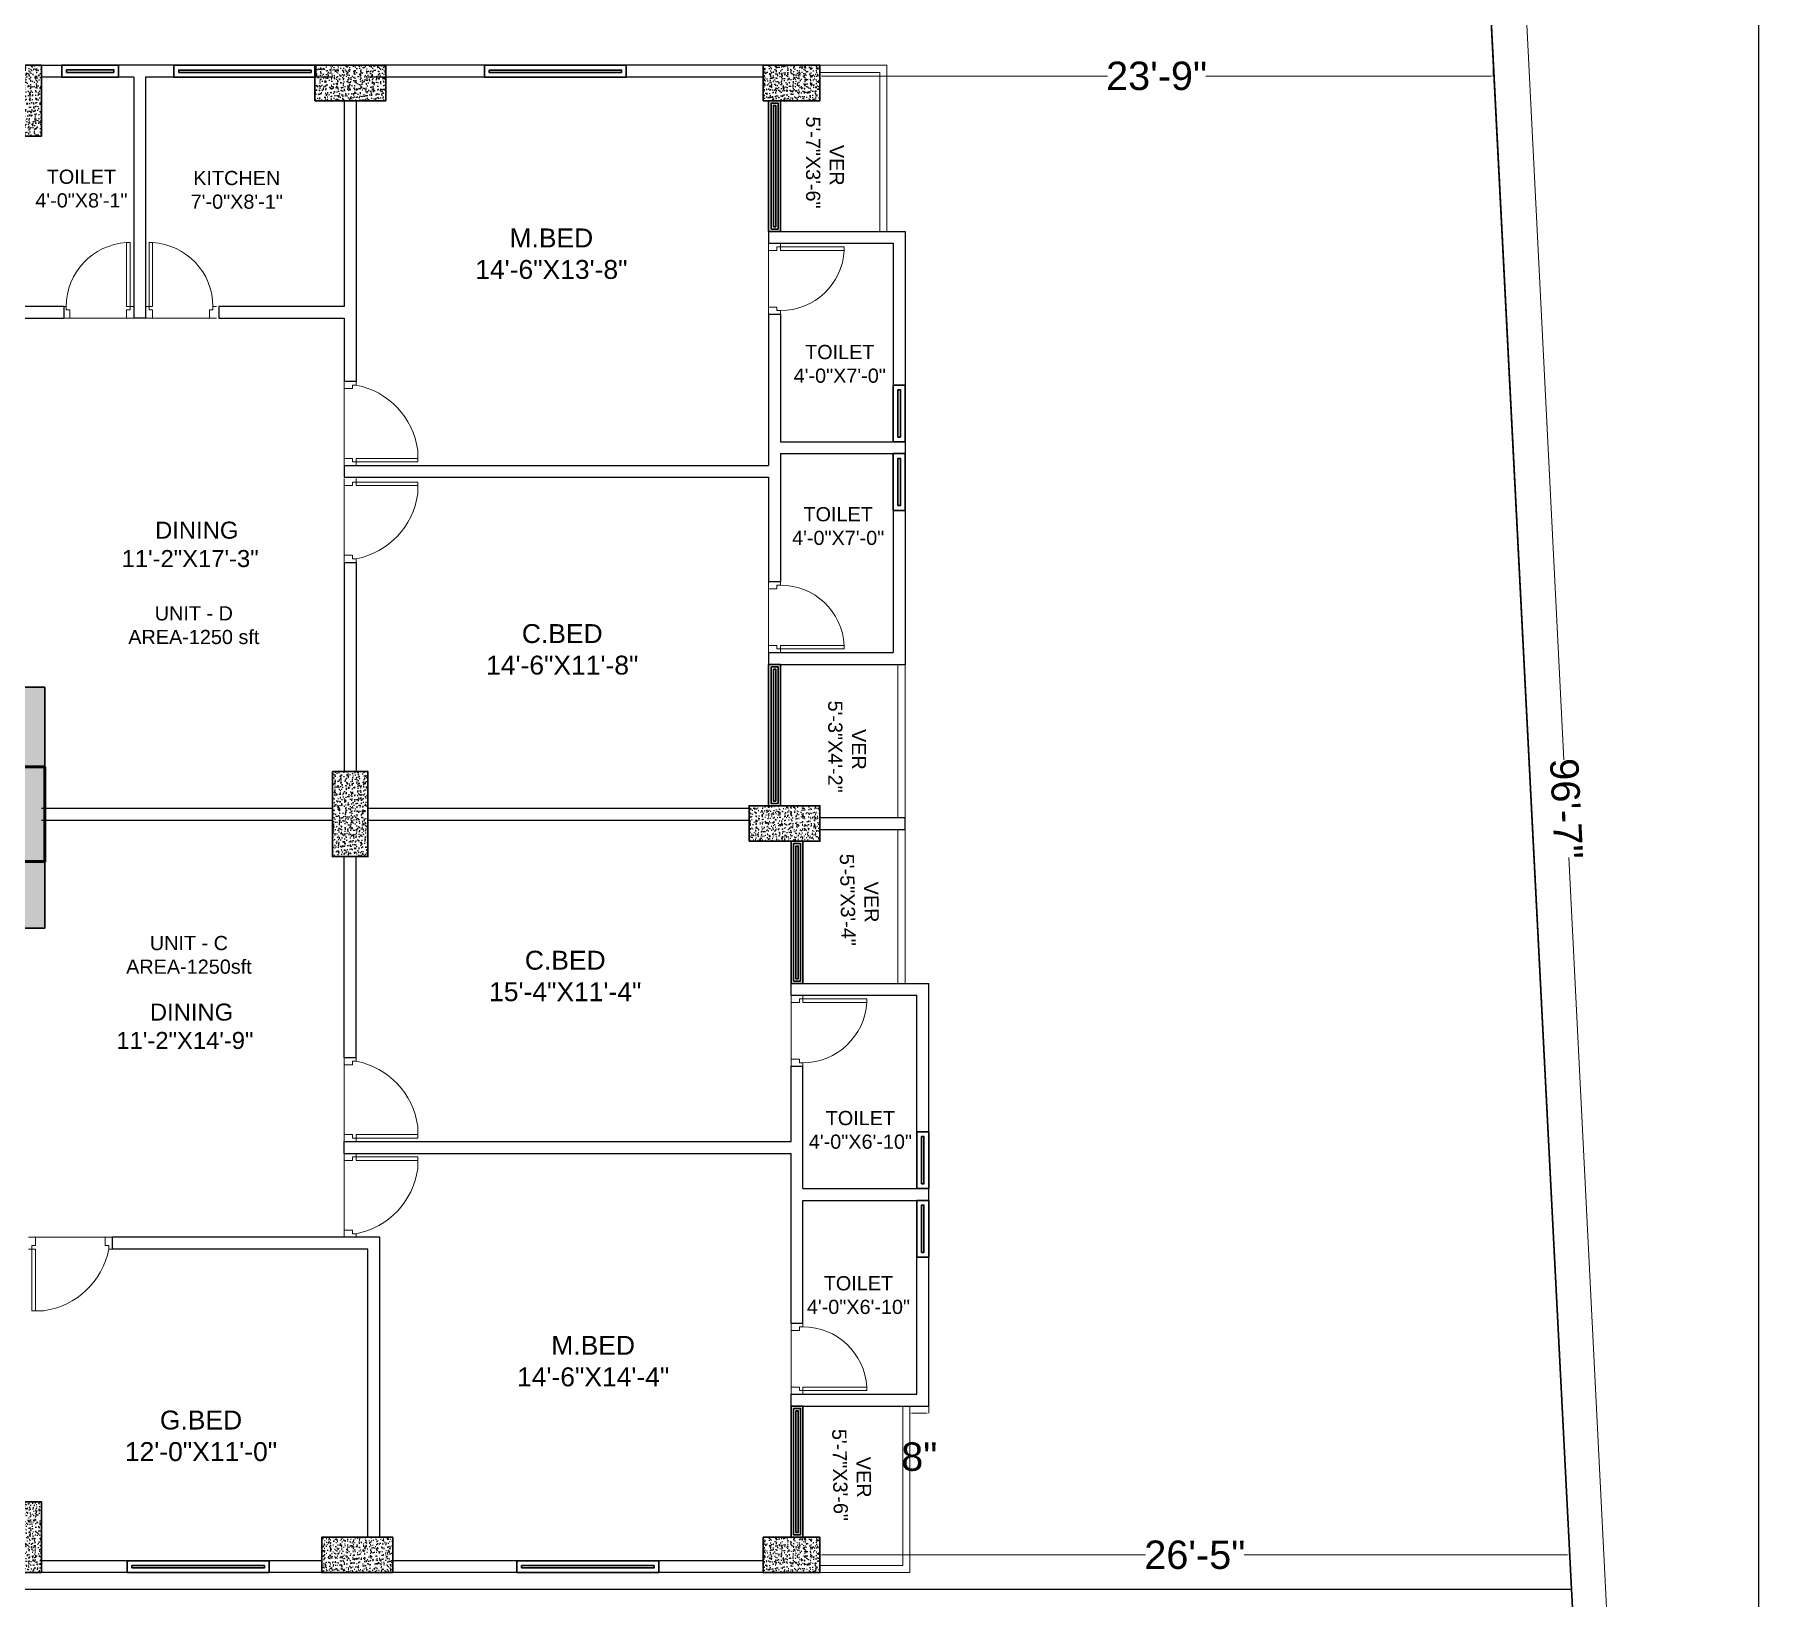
# Model space of a CAD drawing. Header units: inches. Extents: x -3571 to 5466, y -4496 to 5188.
# Drawn here: x 1765 to 2494, y 1684 to 2346 of the extents above; entities that cross this region are included whole.
import ezdxf

# ---------------------------------------------------------------- set-up
doc = ezdxf.new("R2010")
doc.units = ezdxf.units.IN
doc.header["$MEASUREMENT"] = 0
for name, color, linetype, lineweight in [('CLOUMN', 10, 'Continuous', 30), ('COLUMN', 1, 'Continuous', 50), ('DOOR', 13, 'Continuous', 20), ('VER', 30, 'Continuous', 15), ('wall', 250, 'Continuous', 30), ('WALL (I)', 7, 'Continuous', 30), ('WIN', 132, 'Continuous', 9)]:
    doc.layers.add(name, color=color, linetype=linetype, lineweight=lineweight)
doc.layers.add('HATCH LIGHT', color=7, linetype='Continuous', lineweight=25, true_color=0x939c9f)
doc.layers.add('Property Limit', color=3, linetype='Continuous')
doc.styles.add('1-2', font='arial.ttf')
doc.styles.add('arial narrow', font='ARIALN.TTF')
doc.styles.add('DIM', font='arial.ttf', dxfattribs={"width": 0.9, "height": 7})
doc.dimstyles.new('STANDARD$0', dxfattribs={"dimscale": 0, "dimtxt": 10, "dimasz": 8, "dimexe": 6, "dimexo": 8, "dimgap": 3, "dimtad": 1, "dimdec": 0, "dimzin": 3, "dimdsep": 46, "dimlunit": 4, "dimtxsty": 'DIM', "dimblk": 'DOTSMALL', "dimcen": 0, "dimclrd": 6, "dimclre": 6, "dimclrt": 256, "dimadec": 0, "dimazin": 0, "dimtfac": 1, "dimtdec": 0, "dimtofl": 0, "dimtmove": 2, "dimatfit": 0, "dimldrblk": 'DOTSMALL', "dimfxl": 1, "dimtolj": 1, "dimtzin": 0, "dimarcsym": 0})
pattern_1 = [(50, (-45917.3442, -66499.9745), (3.44284888, -0.30121025), [0.36, -3.96]), (355, (-45917.3442, -66499.9745), (-0.6660064, 3.61052224), [0.288, -3.168]), (100.4514445, (-45917.0573, -66499.9996), (2.77684246, 3.30931196), [0.30595292, -3.36548214]), (46.1842, (-45917.3442, -66499.0145), (5.12275839, -0.79449255), [0.54, -5.94]), (96.6356355, (-45916.9173, -66499.0807), (4.48637734, 4.67576928), [0.45892964, -5.04822605]), (351.184164, (-45917.344, -66499.0145), (4.48637734, 4.67576928), [0.432, -4.752]), (21, (-45916.8642, -66499.2545), (2.86515385, -1.932570675), [0.36, -3.96]), (326, (-45916.8642, -66499.2545), (1.1679136, 3.48072022), [0.288, -3.168]), (71.4514447, (-45916.6255, -66499.4155), (4.03306741, 1.54814953), [0.30595291, -3.36548214]), (37.5, (-45917.3442, -66499.9745), (0.058367306, 1.597890498), [0, -3.1296, 0, -3.216, 0, -3.18]), (7.5, (-45917.3442, -66499.9745), (1.26273378, 1.893176217), [0, -1.8336, 0, -3.0576, 0, -1.212]), (327.5, (-45918.4146, -66499.9745), (2.562347694, -0.108263384), [0, -1.2, 0, -3.744, 0, -4.968]), (317.5, (-45918.8946, -66499.9745), (2.79929361, 0.480503915), [0, -1.56, 0, -2.4864, 0, -3.528])]

# ---------------------------------------------------------------- blocks, each defined once
blk = doc.blocks.new('*D39')
at = {"layer": 'Defpoints', "color": 0, "ltscale": 2}
for p in [(2370.16, 2596.11), (2428.3, 1438.67), (2441.67, 1439.35)]:
    blk.add_point(p, dxfattribs=at)
at = {"layer": 'wall', "color": 7, "lineweight": 15, "ltscale": 2}
for p, q in [((2370.16, 2596.11), (2383.53, 2596.78)), ((2383.58, 2595.79), (2411.56, 2038.74)), ((2441.62, 1440.34), (2413.64, 1997.39)), ((2428.3, 1438.67), (2441.67, 1439.35))]:
    blk.add_line(p, q, dxfattribs=at)
at = {"layer": 'wall', "color": 7, "ltscale": 2}
for points in [[(2383.75, 2595.79), (2383.42, 2595.78), (2383.53, 2596.78)], [(2441.79, 1440.35), (2441.45, 1440.34), (2441.67, 1439.35)]]:
    blk.add_solid(points, dxfattribs=at)
at = {"layer": 'wall', "color": 7, "lineweight": 25, "ltscale": 2, "insert": (2412.6, 2018.07), "char_height": 12, "attachment_point": 5, "rotation": 272.8755, "style": '1-2'}
blk.add_mtext('\\A1;96\'-7"', dxfattribs=at)
blk = doc.blocks.new('D2')
at = {"layer": 'DOOR', "linetype": 'ByBlock'}
for p, q in [((-5, 0), (-5, -1.5)), ((0, 0), (0, -3)), ((-3.5, -1.5), (-3.5, -3)), ((-31.96, -27), (-31.96, -28.5)), ((-5, -27), (-31.96, -27)), ((-5, -28.5), (-31.96, -28.5)), ((-5, -27), (-5, -28.5)), ((-5, -30), (-5, -28.5)), ((-3.5, -28.5), (-3.5, -27)), ((0, -30), (0, -27))]:
    blk.add_line(p, q, dxfattribs=at)
for points in [[(-3.5, -1.5), (-5, -1.5)], [(0, -3), (-3.5, -3)], [(-3.5, -28.5), (-5, -28.5)], [(0, -27), (-3.5, -27)]]:
    blk.add_lwpolyline(points, dxfattribs=at)
blk.add_arc((-5, -28.5), 27, 90, 176.81526, dxfattribs=at)
blk = doc.blocks.new('DOOOO')
at = {"layer": 'DOOR'}
blk.add_line((103921.78, 4820.01), (103945.78, 4820.01), dxfattribs=at)
at = {"layer": 'DOOR', "rotation": 270}
blk.add_blockref('D2', (103948.78, 4820.01), dxfattribs=at)
blk = doc.blocks.new('d 36')
at = {"layer": 'DOOR'}
for p, q in [((114513.84, 20341.86), (114508.84, 20341.86)), ((114512.34, 20315.79), (114512.34, 20341.86)), ((114513.84, 20315.79), (114513.84, 20341.86)), ((114479.84, 20315.79), (114481.34, 20315.79)), ((114479.84, 20310.79), (114482.84, 20310.79)), ((114481.34, 20314.29), (114482.84, 20314.29)), ((114482.84, 20310.79), (114512.34, 20310.79)), ((114512.34, 20315.79), (114513.84, 20315.79)), ((114513.84, 20314.29), (114512.34, 20314.29)), ((114515.34, 20310.79), (114512.34, 20310.79)), ((114515.34, 20315.79), (114513.84, 20315.79))]:
    blk.add_line(p, q, dxfattribs=at)
for points in [[(114481.34, 20314.29), (114481.34, 20315.79)], [(114482.84, 20310.79), (114482.84, 20314.29)], [(114512.34, 20310.79), (114512.34, 20314.29)], [(114513.84, 20314.29), (114513.84, 20315.79)]]:
    blk.add_lwpolyline(points, dxfattribs=at)
blk.add_arc((114513.35, 20309.56), 32.61, 97.94778, 168.98864, dxfattribs=at)
blk = doc.blocks.new('*D247')
at = {"layer": 'Defpoints', "color": 0, "ltscale": 2}
for p in [(2381.67, 2334.45), (2097.02, 2332.55), (2381.67, 2328.01)]:
    blk.add_point(p, dxfattribs=at)
at = {"layer": 'wall', "color": 7, "lineweight": 15, "ltscale": 2}
for p, q in [((2381.67, 2334.45), (2381.67, 2328.01)), ((2097.02, 2332.55), (2097.02, 2328.01)), ((2098.02, 2328.01), (2218.54, 2328.01)), ((2380.67, 2328.01), (2260.15, 2328.01))]:
    blk.add_line(p, q, dxfattribs=at)
at = {"layer": 'wall', "color": 7, "ltscale": 2}
for points in [[(2098.02, 2328.17), (2098.02, 2327.84), (2097.02, 2328.01)], [(2380.67, 2328.17), (2380.67, 2327.84), (2381.67, 2328.01)]]:
    blk.add_solid(points, dxfattribs=at)
at = {"layer": 'wall', "color": 7, "lineweight": 25, "ltscale": 2, "insert": (2239.35, 2328.01), "char_height": 12, "attachment_point": 5, "style": '1-2'}
blk.add_mtext('\\A1;23\'-9"', dxfattribs=at)
blk = doc.blocks.new('*D249')
at = {"layer": 'Defpoints', "color": 0, "ltscale": 2}
for p in [(2135, 1765.38), (2143, 1765.38), (2143, 1762.39)]:
    blk.add_point(p, dxfattribs=at)
at = {"layer": 'wall', "color": 7, "lineweight": 15, "ltscale": 2}
for p, q in [((2135, 1765.38), (2135, 1762.39)), ((2143, 1765.38), (2143, 1762.39)), ((2136, 1762.39), (2142, 1762.39))]:
    blk.add_line(p, q, dxfattribs=at)
at = {"layer": 'wall', "color": 7, "ltscale": 2}
for points in [[(2136, 1762.56), (2136, 1762.23), (2135, 1762.39)], [(2142, 1762.56), (2142, 1762.23), (2143, 1762.39)]]:
    blk.add_solid(points, dxfattribs=at)
at = {"layer": 'wall', "color": 7, "lineweight": 25, "ltscale": 2, "insert": (2139, 1743.88), "char_height": 12, "attachment_point": 5, "style": '1-2'}
blk.add_mtext('\\A1;8"', dxfattribs=at)
blk = doc.blocks.new('*D250')
at = {"layer": 'Defpoints', "color": 0, "ltscale": 2}
for p in [(2097.02, 1702.39), (2414.01, 1702.41), (2414.01, 1702.39)]:
    blk.add_point(p, dxfattribs=at)
at = {"layer": 'wall', "color": 7, "lineweight": 15, "ltscale": 2}
for p, q in [((2098.02, 1702.39), (2234.71, 1702.39)), ((2413.01, 1702.39), (2276.32, 1702.39)), ((2414.01, 1702.41), (2414.01, 1702.39))]:
    blk.add_line(p, q, dxfattribs=at)
at = {"layer": 'wall', "color": 7, "ltscale": 2}
for points in [[(2098.02, 1702.56), (2098.02, 1702.22), (2097.02, 1702.39)], [(2413.01, 1702.56), (2413.01, 1702.22), (2414.01, 1702.39)]]:
    blk.add_solid(points, dxfattribs=at)
at = {"layer": 'wall', "color": 7, "lineweight": 25, "ltscale": 2, "insert": (2255.51, 1702.39), "char_height": 12, "attachment_point": 5, "style": '1-2'}
blk.add_mtext('\\A1;26\'-5"', dxfattribs=at)

msp = doc.modelspace()

# ---------------------------------------------------------------- hatches: boundary and pattern name
at = {"layer": 'HATCH LIGHT', "linetype": 'Continuous'}
h = msp.add_hatch(dxfattribs=at)
h.set_pattern_fill('AR-CONC,_O', color=256, scale=0.48)
h.set_pattern_definition(pattern_1)
h.paths.add_polyline_path([(1752.83315, 2332.54513), (1767.83315, 2332.54513), (1767.83315, 2302.54513), (1752.83315, 2302.54513)])
h = msp.add_hatch(dxfattribs=at)
h.set_pattern_fill('AR-CONC,_O', color=256, scale=0.48)
h.set_pattern_definition(pattern_1)
h.paths.add_polyline_path([(1883.3825, 2317.54513), (1883.3825, 2332.54513), (1913.3825, 2332.54513), (1913.3825, 2317.54513)])
h = msp.add_hatch(dxfattribs=at)
h.set_pattern_fill('AR-CONC,_O', color=256, scale=0.48)
h.set_pattern_definition([(50, (-39707.942, -66409.9966), (3.44284888, -0.30121025), [0.36, -3.96]), (355, (-39707.942, -66409.9966), (-0.6660064, 3.61052224), [0.288, -3.168]), (100.4514445, (-39707.655, -66410.0217), (2.77684246, 3.30931196), [0.30595292, -3.36548214]), (46.1842, (-39707.942, -66409.0366), (5.12275839, -0.79449255), [0.54, -5.94]), (96.6356355, (-39707.515, -66409.103), (4.48637734, 4.67576928), [0.45892964, -5.04822605]), (351.184164, (-39707.942, -66409.0366), (4.48637734, 4.67576928), [0.432, -4.752]), (21, (-39707.462, -66409.2766), (2.86515385, -1.93257068), [0.36, -3.96]), (326, (-39707.462, -66409.2766), (1.1679136, 3.48072022), [0.288, -3.168]), (71.4514447, (-39707.2232, -66409.4377), (4.03306741, 1.54814953), [0.30595291, -3.36548214]), (37.5, (-39707.9419, -66409.9966), (0.058367306, 1.597890498), [0, -3.1296, 0, -3.216, 0, -3.18]), (7.5, (-39707.942, -66409.9966), (1.26273378, 1.893176217), [0, -1.8336, 0, -3.0576, 0, -1.212]), (327.5, (-39709.0123, -66409.9966), (2.562347694, -0.108263384), [0, -1.2, 0, -3.744, 0, -4.968]), (317.5, (-39709.4923, -66409.9966), (2.79929361, 0.480503915), [0, -1.56, 0, -2.4864, 0, -3.528])])
h.paths.add_polyline_path([(2073.02277, 2332.54513), (2073.02277, 2317.54513), (2097.02277, 2317.54513), (2097.02277, 2332.54513)])
h = msp.add_hatch(dxfattribs=at)
h.set_pattern_fill('AR-CONC,_O', color=256, scale=0.48)
h.set_pattern_definition([(130, (49080.5607, -66499.9745), (-3.44284888, -0.30121025), [0.36, -3.96]), (185, (49080.5607, -66499.9745), (0.6660064, 3.61052224), [0.288, -3.168]), (79.5485555, (49080.2738, -66499.9996), (-2.77684246, 3.30931196), [0.30595292, -3.36548214]), (133.8158, (49080.5607, -66499.0145), (-5.12275839, -0.79449255), [0.54, -5.94]), (83.3643645, (49080.134, -66499.0807), (-4.48637734, 4.67576928), [0.45892964, -5.04822605]), (188.815836, (49080.5607, -66499.0145), (-4.48637734, 4.67576928), [0.432, -4.752]), (159, (49080.0807, -66499.2545), (-2.86515385, -1.93257068), [0.36, -3.96]), (214, (49080.0807, -66499.2545), (-1.1679136, 3.48072022), [0.288, -3.168]), (108.5485553, (49079.842, -66499.4155), (-4.03306741, 1.54814953), [0.30595291, -3.36548214]), (142.5, (49080.5607, -66499.9745), (-0.058367306, 1.597890498), [0, -3.1296, 0, -3.216, 0, -3.18]), (172.5, (49080.5607, -66499.9745), (-1.26273378, 1.893176217), [0, -1.8336, 0, -3.0576, 0, -1.212]), (212.5, (49081.631, -66499.9745), (-2.562347694, -0.108263384), [0, -1.2, 0, -3.744, 0, -4.968]), (222.5, (49082.111, -66499.9745), (-2.79929361, 0.480503915), [0, -1.56, 0, -2.4864, 0, -3.528])])
h.paths.add_polyline_path([(1754.33315, 2054.52725), (1754.33315, 1982.52725), (1694.33315, 1982.52725), (1694.33315, 2003.52455), (1679.33315, 2003.52455), (1679.33315, 1967.52725), (1694.33315, 1967.52725), (1769.33315, 1967.52725), (1769.33315, 2069.52725), (1694.33315, 2069.52725), (1679.33315, 2069.52725), (1679.33315, 2033.52455), (1694.33315, 2033.52455), (1694.33315, 2054.52725)])
h = msp.add_hatch(dxfattribs=at)
h.set_pattern_fill('AR-CONC,_O', color=256, scale=0.48)
h.set_pattern_definition(pattern_1)
h.paths.add_polyline_path([(1890.8825, 2033.78005), (1905.8825, 2033.78005), (1905.8825, 1997.78005), (1890.8825, 1997.78005)])
h = msp.add_hatch(dxfattribs=at)
h.set_pattern_fill('AR-CONC,_O', color=256, scale=0.48)
h.set_pattern_definition(pattern_1)
h.paths.add_polyline_path([(2067.02277, 2004.28005), (2067.02277, 2019.28005), (2097.02277, 2019.28005), (2097.02277, 2004.28005)])
h = msp.add_hatch(dxfattribs=at)
h.set_pattern_fill('AR-CONC,_O', color=256, scale=0.48)
h.set_pattern_definition(pattern_1)
h.paths.add_polyline_path([(1752.83315, 1694.89038), (1767.83315, 1694.89038), (1767.83315, 1724.89038), (1752.83315, 1724.89038)])
h = msp.add_hatch(dxfattribs=at)
h.set_pattern_fill('AR-CONC,_O', color=256, scale=0.48)
h.set_pattern_definition(pattern_1)
h.paths.add_polyline_path([(1916.38264, 1694.89038), (1916.38264, 1709.89038), (1886.38264, 1709.89038), (1886.38264, 1694.89038)])
h = msp.add_hatch(dxfattribs=at)
h.set_pattern_fill('AR-CONC,_O', color=256, scale=0.48)
h.set_pattern_definition([(50, (-39707.942, -67032.6514), (3.44284888, -0.30121025), [0.36, -3.96]), (355, (-39707.942, -67032.6514), (-0.6660064, 3.61052224), [0.288, -3.168]), (100.4514445, (-39707.655, -67032.6765), (2.77684246, 3.30931196), [0.30595292, -3.36548214]), (46.1842, (-39707.942, -67031.6914), (5.12275839, -0.79449255), [0.54, -5.94]), (96.6356355, (-39707.515, -67031.7576), (4.48637734, 4.67576928), [0.45892964, -5.04822605]), (351.184164, (-39707.942, -67031.6914), (4.48637734, 4.67576928), [0.432, -4.752]), (21, (-39707.462, -67031.9314), (2.86515385, -1.93257068), [0.36, -3.96]), (326, (-39707.462, -67031.9314), (1.1679136, 3.48072022), [0.288, -3.168]), (71.4514447, (-39707.2232, -67032.0924), (4.03306741, 1.54814953), [0.30595291, -3.36548214]), (37.5, (-39707.9419, -67032.6514), (0.058367306, 1.597890498), [0, -3.1296, 0, -3.216, 0, -3.18]), (7.5, (-39707.942, -67032.6514), (1.26273378, 1.893176217), [0, -1.8336, 0, -3.0576, 0, -1.212]), (327.5, (-39709.0123, -67032.6514), (2.562347694, -0.108263384), [0, -1.2, 0, -3.744, 0, -4.968]), (317.5, (-39709.4923, -67032.6514), (2.79929361, 0.480503915), [0, -1.56, 0, -2.4864, 0, -3.528])])
h.paths.add_polyline_path([(2073.02277, 1709.89038), (2073.02277, 1694.89038), (2097.02277, 1694.89038), (2097.02277, 1709.89038)])

# ---------------------------------------------------------------- linework, layer by layer
at = {"color": 0, "lineweight": 25, "ltscale": 2}
for p, q in [((1767.83315, 2332.55067), (1776.45825, 2332.55009)), ((1767.83315, 2332.55067), (1776.45825, 2332.55009)), ((1776.45825, 2327.55075), (1767.83315, 2327.551)), ((1776.45825, 2327.55075), (1767.83315, 2327.551)), ((1823.85782, 2332.54736), (1800.45825, 2332.55052)), ((1823.85782, 2332.54736), (1800.45825, 2332.55052)), ((1806.83315, 2327.5499), (1800.45825, 2327.55008)), ((1806.83315, 2327.5499), (1800.45825, 2327.55008)), ((1806.83315, 2332.54838), (1806.83315, 2332.54817)), ((1806.83315, 2332.54838), (1806.83315, 2332.54817)), ((1806.83315, 2327.5499), (1806.83315, 2225.54685)), ((1806.83315, 2327.5499), (1806.83315, 2225.54685)), ((1811.83315, 2327.54806), (1811.83315, 2225.54685)), ((1823.85782, 2327.54775), (1811.83315, 2327.54806)), ((1811.83315, 2327.54806), (1811.83315, 2225.54685)), ((1823.85782, 2327.54775), (1811.83315, 2327.54806)), ((1890.88257, 2332.546), (1883.85782, 2332.54617)), ((1890.88257, 2332.546), (1883.85782, 2332.54617)), ((1890.8825, 2327.54638), (1883.85782, 2327.54709)), ((1890.8825, 2327.54638), (1883.85782, 2327.54709)), ((1955.10261, 2332.54449), (1890.8825, 2332.54625)), ((1955.10261, 2332.54449), (1890.8825, 2332.54625)), ((1955.10261, 2327.54457), (1905.8825, 2327.54567)), ((1955.10261, 2327.54457), (1905.8825, 2327.54567)), ((2057.02277, 2332.54119), (2015.10261, 2332.54411)), ((2073.02277, 2332.54008), (2015.10261, 2332.54411)), ((2057.02277, 2327.54197), (2015.10261, 2327.54411)), ((2073.02277, 2327.54115), (2015.10261, 2327.54411)), ((1895.8825, 2317.54513), (1895.8825, 2230.54628)), ((1900.88253, 2317.54513), (1900.88277, 2198.75778)), ((1895.8825, 2292.55095), (1895.8825, 2230.54628)), ((1900.88258, 2292.55095), (1900.88277, 2198.75778)), ((2075.32271, 2262.25789), (2133.00377, 2262.25789)), ((2075.32271, 2262.25789), (2075.32271, 2257.25789)), ((2075.32271, 2262.25789), (2133.00377, 2262.25789)), ((2075.32271, 2262.25789), (2075.32271, 2257.25789)), ((2133.00377, 2262.25789), (2133.00377, 2197.25789)), ((2133.00377, 2262.25789), (2133.00377, 2197.25789)), ((2075.32271, 2257.25789), (2128.00377, 2257.25789)), ((2075.32271, 2257.25789), (2128.00377, 2257.25789)), ((2128.00377, 2257.25789), (2128.00377, 2197.25789)), ((2128.00377, 2257.25789), (2128.00377, 2197.25789)), ((1777.33315, 2230.54685), (1759.33315, 2230.54931)), ((1777.33315, 2230.54685), (1759.33315, 2230.54931)), ((1759.33315, 2225.54931), (1777.33315, 2225.54696)), ((1759.33315, 2225.54931), (1777.33315, 2225.54696)), ((1777.33315, 2230.54696), (1777.33315, 2225.54696)), ((1777.33315, 2230.54696), (1777.33315, 2225.54696)), ((1811.83315, 2225.54685), (1806.83315, 2225.54708)), ((1811.83315, 2225.54685), (1806.83315, 2225.54708)), ((1895.8825, 2230.54628), (1842.83315, 2230.54746)), ((1895.8825, 2230.54628), (1842.83315, 2230.54746)), ((1842.83315, 2225.54685), (1895.8825, 2225.54685)), ((1842.83315, 2225.54685), (1895.8825, 2225.54685)), ((1842.83329, 2230.54746), (1842.83329, 2225.54685)), ((1842.83329, 2230.54746), (1842.83329, 2225.54685)), ((1895.8825, 2225.54685), (1895.8825, 2198.75789)), ((1895.8825, 2225.54685), (1895.8825, 2198.75789)), ((2075.32271, 2227.25789), (2080.32271, 2227.25789)), ((2075.32271, 2227.25789), (2075.32271, 2163.25789)), ((2075.32271, 2227.25789), (2080.32271, 2227.25789)), ((2075.32271, 2227.25789), (2075.32271, 2163.25789)), ((2080.32271, 2227.25789), (2080.32271, 2173.25789)), ((2080.32271, 2227.25789), (2080.32271, 2173.25789)), ((1900.88239, 2198.75778), (1895.8825, 2198.75789)), ((1900.8825, 2198.75778), (1895.8825, 2198.75789)), ((1900.88239, 2198.75778), (1895.8825, 2198.75789)), ((1900.8825, 2198.75778), (1895.8825, 2198.75789)), ((2080.32271, 2173.25789), (2128.00377, 2173.25789)), ((2080.32271, 2173.25789), (2128.00377, 2173.25789)), ((2133.00377, 2173.25789), (2133.00377, 2168.25789)), ((2133.00377, 2173.25789), (2133.00377, 2168.25789)), ((2080.32271, 2168.25789), (2128.00377, 2168.25789)), ((2080.32271, 2168.25789), (2080.32272, 2114.12772)), ((2080.32271, 2168.25789), (2128.00377, 2168.25789)), ((2080.32271, 2168.25789), (2080.32272, 2114.12772)), ((1895.8825, 2163.25789), (2075.32271, 2163.25789)), ((1895.8825, 2163.25789), (1895.8825, 2158.25789)), ((1895.8825, 2163.25789), (2075.32271, 2163.25789)), ((1895.8825, 2163.25789), (1895.8825, 2158.25789)), ((1895.8825, 2158.25789), (2075.32271, 2158.25789)), ((1895.8825, 2158.25789), (2075.32271, 2158.25789)), ((2075.32271, 2158.25789), (2075.32271, 2148.26161)), ((2075.32271, 2158.25789), (2075.32271, 2148.26161)), ((2075.32271, 2155.26161), (2075.32271, 2154.26161)), ((2075.32271, 2155.26161), (2075.32272, 2114.12772)), ((2075.32271, 2155.26161), (2075.32271, 2154.26161)), ((2075.32271, 2155.26161), (2075.32272, 2114.12772)), ((2128.00377, 2144.25789), (2128.00377, 2084.12772)), ((2128.00377, 2144.25789), (2128.00377, 2084.12772)), ((2133.00377, 2144.25789), (2133.00377, 2079.12772)), ((2133.00377, 2144.25789), (2133.00377, 2079.12772)), ((1895.8825, 2122.25789), (1900.8825, 2122.25789)), ((1895.8825, 2122.25789), (1895.8825, 2035.77736)), ((1895.8825, 2122.25789), (1895.8825, 2035.77736)), ((1895.8825, 2122.25789), (1900.8825, 2122.25789)), ((1895.8825, 2122.25789), (1895.8825, 2033.78005)), ((1895.8825, 2122.25789), (1895.8825, 2033.78005)), ((1900.8825, 2122.25789), (1900.8825, 2035.77736)), ((1900.8825, 2122.25789), (1900.8825, 2033.78005)), ((2075.32272, 2114.12772), (2080.32272, 2114.12772)), ((2075.32272, 2114.12772), (2080.32272, 2114.12772)), ((2075.32272, 2084.12772), (2075.32272, 2079.12772)), ((2075.32272, 2084.12772), (2128.00377, 2084.12772)), ((2075.32272, 2084.12772), (2075.32272, 2079.12772)), ((2075.32272, 2084.12772), (2128.00377, 2084.12772)), ((2075.32272, 2079.12772), (2133.00377, 2079.12772)), ((2075.32272, 2079.12772), (2133.00377, 2079.12772)), ((1767.83315, 2018.27736), (1890.8825, 2018.27736)), ((1767.83315, 2018.27736), (1890.8825, 2018.27736)), ((1767.83315, 2013.27736), (1890.8825, 2013.27736)), ((1767.83315, 2013.27736), (1890.8825, 2013.27736)), ((1905.8825, 2018.27736), (2057.02277, 2018.27736)), ((1905.8825, 2018.27736), (2067.02277, 2018.27736)), ((1905.8825, 2013.27736), (2057.02277, 2013.27736)), ((1905.8825, 2013.27736), (2067.02277, 2013.27736)), ((2097.02277, 2014.27736), (2133.00377, 2014.27736)), ((2097.02277, 2014.27736), (2133.00377, 2014.27736)), ((2133.00377, 2009.27736), (2133.00377, 2014.27736)), ((2133.00377, 2009.27736), (2133.00377, 2014.27736)), ((2097.02277, 2009.27736), (2133.00377, 2009.27736)), ((2097.02277, 2009.27736), (2133.00377, 2009.27736)), ((1895.8825, 1912.75773), (1895.8825, 1997.78005)), ((1895.8825, 1912.75773), (1895.8825, 1997.78005)), ((1900.8825, 1912.76022), (1900.8825, 1997.78005)), ((1895.8825, 1912.75773), (1895.8825, 1995.77736)), ((1895.8825, 1912.75773), (1895.8825, 1995.77736)), ((1900.8825, 1912.76022), (1900.8825, 1995.77736)), ((2084.82169, 1939.1299), (2084.82169, 1944.1299)), ((2084.82169, 1944.1299), (2143.00377, 1944.12989)), ((2084.82169, 1939.1299), (2084.82169, 1944.1299)), ((2084.82169, 1944.1299), (2143.00377, 1944.12989)), ((2084.82169, 1939.1299), (2138.00377, 1939.12989)), ((2084.82169, 1939.1299), (2138.00377, 1939.12989)), ((2138.00377, 1881.38066), (2138.00377, 1939.12989)), ((2138.00377, 1881.38066), (2138.00377, 1939.12989)), ((2143.00377, 1881.38066), (2143.00377, 1944.12989)), ((2143.00377, 1881.38066), (2143.00377, 1944.12989)), ((1895.8825, 1912.75773), (1900.8825, 1912.75773)), ((1895.8825, 1912.75773), (1900.8825, 1912.75773)), ((2084.82169, 1877.26022), (2084.82169, 1909.1299)), ((2084.82169, 1909.1299), (2089.82169, 1909.1299)), ((2084.82169, 1877.26022), (2084.82169, 1909.1299)), ((2084.82169, 1909.1299), (2089.82169, 1909.1299)), ((2089.82169, 1857.38066), (2089.82169, 1909.1299)), ((2089.82169, 1857.38066), (2089.82169, 1909.1299)), ((1895.8825, 1872.26022), (1895.8825, 1877.26022)), ((1895.8825, 1877.26022), (2084.82169, 1877.26022)), ((1895.8825, 1872.26022), (1895.8825, 1877.26022)), ((1895.8825, 1877.26022), (2084.82169, 1877.26022)), ((1895.8825, 1872.26022), (2084.82169, 1872.26022)), ((1895.8825, 1872.26022), (2084.82169, 1872.26022)), ((2084.82169, 1800.38066), (2084.82169, 1872.26022)), ((2084.82169, 1800.38066), (2084.82169, 1872.26022)), ((2089.82169, 1857.38066), (2137.00377, 1857.38066)), ((2089.82169, 1857.38066), (2138.00377, 1857.38066)), ((2089.82169, 1857.38066), (2137.00377, 1857.38066)), ((2089.82169, 1857.38066), (2138.00377, 1857.38066)), ((2089.82169, 1852.38066), (2137.00377, 1852.38066)), ((2089.82169, 1800.38066), (2089.82169, 1852.38066)), ((2089.82169, 1852.38066), (2137.00377, 1852.38066)), ((2089.82169, 1800.38066), (2089.82169, 1852.38066)), ((2103.92228, 1852.38066), (2138.00377, 1852.38066)), ((2103.92228, 1852.38066), (2138.00377, 1852.38066)), ((2143.00377, 1852.38066), (2143.00377, 1857.38066)), ((2143.00377, 1852.38066), (2143.00377, 1857.38066)), ((2084.82169, 1848.37879), (2084.82169, 1848.37895)), ((2084.82169, 1848.37879), (2084.82169, 1848.37895)), ((1797.83315, 1831.76022), (1797.83315, 1836.76022)), ((1910.8825, 1836.76022), (1797.83315, 1836.76022)), ((1797.83315, 1831.76022), (1797.83315, 1836.76022)), ((1910.8825, 1836.76022), (1797.83315, 1836.76022)), ((1905.8825, 1831.76022), (1797.83315, 1831.76022)), ((1905.8825, 1831.76022), (1797.83315, 1831.76022)), ((1905.8825, 1709.89278), (1905.8825, 1831.76022)), ((1905.8825, 1709.89278), (1905.8825, 1831.76022)), ((1910.8825, 1709.89278), (1910.8825, 1836.76022)), ((1910.8825, 1709.89278), (1910.8825, 1836.76022)), ((2138.00377, 1770.38066), (2138.00377, 1828.38066)), ((2138.00377, 1770.38066), (2138.00377, 1828.38066)), ((2143.00377, 1765.38066), (2143.00377, 1828.38066)), ((2143.00377, 1765.38066), (2143.00377, 1828.38066)), ((2084.82169, 1800.38066), (2089.82169, 1800.38066)), ((2084.82169, 1800.38066), (2089.82169, 1800.38066)), ((2084.82169, 1770.38066), (2138.00377, 1770.38066)), ((2084.82169, 1765.38066), (2084.82169, 1770.38066)), ((2084.82169, 1770.38066), (2138.00377, 1770.38066)), ((2084.82169, 1765.38066), (2084.82169, 1770.38066)), ((2084.82169, 1765.38066), (2143.00377, 1765.38066)), ((2084.82169, 1765.38066), (2143.00377, 1765.38066)), ((1804.10782, 1699.89009), (1767.83315, 1699.889)), ((1804.10782, 1699.89009), (1767.83315, 1699.889)), ((1886.38264, 1699.89209), (1864.10782, 1699.89165)), ((1886.38264, 1699.89209), (1864.10782, 1699.89165)), ((1968.88199, 1699.89408), (1916.38264, 1699.89234)), ((1968.88199, 1699.89408), (1926.38264, 1699.89267)), ((2073.02277, 1699.89723), (2028.88199, 1699.89541)), ((2057.02277, 1699.89657), (2028.88199, 1699.89541)), ((1804.10782, 1694.88989), (1767.83315, 1694.88887)), ((1804.10782, 1694.88989), (1767.83315, 1694.88887)), ((1886.38264, 1694.89259), (1864.10782, 1694.89159)), ((1886.38264, 1694.89259), (1864.10782, 1694.89159)), ((1968.88199, 1694.89424), (1916.38264, 1694.8928)), ((1968.88199, 1694.89424), (1926.38264, 1694.89307)), ((2073.02277, 1694.8972), (2028.88199, 1694.89475)), ((2057.02277, 1694.89631), (2028.88199, 1694.89475))]:
    msp.add_line(p, q, dxfattribs=at)
msp.add_lwpolyline([(2493.87316, 157.07882), (458.20075, 157.07882), (458.20075, 3282.67358), (2493.87316, 3282.67358)], close=True, dxfattribs=at)
for points in [[(1955.20292, 2356.56587), (979.20425, 2356.56394), (882.93868, 1687.89038), (2414.74858, 1687.89038), (2380.538, 2356.5756), (1970.20292, 2356.5661)], [(882.93868, 1687.89038), (2414.74858, 1687.89038), (2428.30084, 1438.67453), (2290.54303, 1410.99947), (2327.78191, 1098.9555), (2298.86703, 1098.23105), (2311.45936, 997.56797), (1010.54259, 997.56798), (1070.48167, 1259.76613), (825.7232, 1290.46344), (882.93868, 1687.89038)]]:
    msp.add_lwpolyline(points, dxfattribs=at)
at = {"layer": 'CLOUMN', "color": 1, "ltscale": 85}
for p, q in [((1694.33315, 2069.52725), (1769.33315, 2069.52725)), ((1694.33315, 2069.52725), (1769.33315, 2069.52725)), ((1769.33315, 1967.52725), (1769.33315, 2069.52725)), ((1769.33315, 1967.52725), (1694.33315, 1967.52725)), ((1694.33315, 1967.52725), (1769.33315, 1967.52725))]:
    msp.add_line(p, q, dxfattribs=at)
for points in [[(1752.83315, 2332.54513), (1767.83315, 2332.54513), (1767.83315, 2302.54513), (1752.83315, 2302.54513)], [(1883.3825, 2317.54513), (1883.3825, 2332.54513), (1913.3825, 2332.54513), (1913.3825, 2317.54513)], [(2073.02277, 2332.54513), (2073.02277, 2317.54513), (2097.02277, 2317.54513), (2097.02277, 2332.54513)], [(1890.8825, 2033.78005), (1905.8825, 2033.78005), (1905.8825, 1997.78005), (1890.8825, 1997.78005)], [(2067.02277, 2004.28005), (2067.02277, 2019.28005), (2097.02277, 2019.28005), (2097.02277, 2004.28005)], [(1752.83315, 1694.89038), (1767.83315, 1694.89038), (1767.83315, 1724.89038), (1752.83315, 1724.89038)], [(1916.38264, 1694.89038), (1916.38264, 1709.89038), (1886.38264, 1709.89038), (1886.38264, 1694.89038)], [(2073.02277, 1709.89038), (2073.02277, 1694.89038), (2097.02277, 1694.89038), (2097.02277, 1709.89038)]]:
    msp.add_lwpolyline(points, close=True, dxfattribs=at)
at = {"layer": 'COLUMN'}
msp.add_lwpolyline([(1769.33315, 2035.77736), (1754.33315, 2035.77736), (1754.33315, 1995.77736), (1769.33315, 1995.77736)], close=True, dxfattribs=at)
at = {"layer": 'Property Limit', "linetype": 'ByBlock', "lineweight": 30}
msp.add_lwpolyline([(1027.41002, 2944.05331), (1024.36905, 2920.68731), (789.99824, 1294.94402), (1070.4939, 1259.7646), (1033.92746, 1102.7467), (961.13366, 775.66744), (911.09043, 440.56658), (891.46697, 342.10079), (2392.02236, 257.11836), (2371.08701, 467.32202), (2336.01214, 801.29322), (2298.86701, 1098.23118), (2327.78372, 1098.95555), (2325.34764, 1123.1416), (2308.6155, 1270.45784), (2290.54303, 1410.99947), (2428.30084, 1438.67453), (2414.74858, 1687.89038), (2379.64337, 2374.07799), (2373.75182, 2517.39209), (2361.4113, 2788.13645), (1572.947, 2790.22326), (1266.01037, 3103.71171), (1052.18233, 3134.39712)], dxfattribs=at)
at = {"layer": 'VER', "lineweight": 18}
for p, q in [((2125.32271, 2332.54288), (2085.32169, 2332.54217)), ((2125.32271, 2332.54288), (2085.32169, 2332.54217)), ((2122.32271, 2329.54184), (2097.02277, 2329.54245)), ((2122.32271, 2329.54184), (2097.02277, 2329.54245)), ((2122.32271, 2329.54184), (2122.32271, 2262.25789)), ((2122.32271, 2329.54184), (2122.32271, 2262.25789)), ((2122.32271, 2329.54184), (2122.32271, 2262.25789)), ((2122.32271, 2329.54184), (2122.32271, 2262.25789)), ((2125.32271, 2332.54288), (2125.32271, 2262.25789)), ((2125.32271, 2332.54288), (2125.32271, 2262.25789)), ((2130.00377, 2079.12772), (2130.00377, 2014.27736)), ((2130.00377, 2079.12772), (2130.00377, 2014.27736)), ((2133.00377, 2079.12772), (2133.00377, 2014.27736)), ((2133.00377, 2079.12772), (2133.00377, 2014.27736)), ((2130.00377, 1944.12989), (2130.00377, 2009.27736)), ((2130.00377, 1944.12989), (2130.00377, 2009.27736)), ((2130.00377, 1944.12989), (2130.00377, 2009.27736)), ((2130.00377, 1944.12989), (2130.00377, 2009.27736)), ((2133.00377, 1944.12989), (2133.00377, 2009.27736)), ((2133.00377, 1944.12989), (2133.00377, 2009.27736)), ((2132.00377, 1697.89692), (2132.00377, 1765.38066)), ((2132.00377, 1697.89692), (2132.00377, 1765.38066)), ((2132.00377, 1697.89692), (2132.00377, 1765.38066)), ((2132.00377, 1697.89692), (2132.00377, 1765.38066)), ((2135.00377, 1694.89591), (2135.00377, 1765.38066)), ((2135.00377, 1694.89591), (2135.00377, 1765.38066)), ((2132.00377, 1697.89692), (2097.02277, 1697.89602)), ((2132.00377, 1697.89692), (2097.02277, 1697.89602)), ((2135.00377, 1694.89591), (2097.02277, 1694.89661)), ((2135.00377, 1694.89591), (2097.02277, 1694.89661))]:
    msp.add_line(p, q, dxfattribs=at)
at = {"layer": 'wall', "color": 5, "ltscale": 85}
for points in [[(1800.45825, 2327.55034), (1776.45825, 2327.55034), (1776.45825, 2332.55034), (1800.45825, 2332.55034)], [(1800.45825, 2327.55034), (1776.45825, 2327.55034), (1776.45825, 2332.55034), (1800.45825, 2332.55034)], [(1798.45825, 2329.55034), (1778.45825, 2329.55034), (1778.45825, 2330.55034), (1798.45825, 2330.55034)], [(1798.45825, 2329.55034), (1778.45825, 2329.55034), (1778.45825, 2330.55034), (1798.45825, 2330.55034)], [(1883.85782, 2332.54709), (1883.85782, 2327.54709), (1823.85782, 2327.54709), (1823.85782, 2332.54709)], [(1883.85782, 2332.54709), (1883.85782, 2327.54709), (1823.85782, 2327.54709), (1823.85782, 2332.54709)], [(1881.85782, 2330.54709), (1881.85782, 2329.54709), (1825.85782, 2329.54709), (1825.85782, 2330.54709)], [(1881.85782, 2330.54709), (1881.85782, 2329.54709), (1825.85782, 2329.54709), (1825.85782, 2330.54709)], [(1955.10261, 2332.54411), (1955.10261, 2327.54411), (2015.10261, 2327.54411), (2015.10261, 2332.54411)], [(1955.10261, 2332.54411), (1955.10261, 2327.54411), (2015.10261, 2327.54411), (2015.10261, 2332.54411)], [(1957.10261, 2330.54411), (1957.10261, 2329.54411), (2013.10261, 2329.54411), (2013.10261, 2330.54411)], [(1957.10261, 2330.54411), (1957.10261, 2329.54411), (2013.10261, 2329.54411), (2013.10261, 2330.54411)], [(2075.32271, 2262.25789), (2080.32271, 2262.25789), (2080.32271, 2317.54244), (2075.32271, 2317.54244)], [(2075.32271, 2262.25789), (2080.32271, 2262.25789), (2080.32271, 2317.54244), (2075.32271, 2317.54244)], [(2076.32271, 2263.25789), (2079.32271, 2263.25789), (2079.32271, 2316.54244), (2076.32271, 2316.54244)], [(2076.32271, 2263.25789), (2079.32271, 2263.25789), (2079.32271, 2316.54244), (2076.32271, 2316.54244)], [(2077.32271, 2264.25789), (2078.32271, 2264.25789), (2078.32271, 2315.54244), (2077.32271, 2315.54244)], [(2077.32271, 2264.25789), (2078.32271, 2264.25789), (2078.32271, 2315.54244), (2077.32271, 2315.54244)], [(2128.00377, 2173.25789), (2128.00377, 2197.25789), (2133.00377, 2197.25789), (2133.00377, 2173.25789)], [(2128.00377, 2173.25789), (2128.00377, 2197.25789), (2133.00377, 2197.25789), (2133.00377, 2173.25789)], [(2130.00377, 2175.25789), (2130.00377, 2195.25789), (2131.00377, 2195.25789), (2131.00377, 2175.25789)], [(2130.00377, 2175.25789), (2130.00377, 2195.25789), (2131.00377, 2195.25789), (2131.00377, 2175.25789)], [(2128.00377, 2144.25789), (2128.00377, 2168.25789), (2133.00377, 2168.25789), (2133.00377, 2144.25789)], [(2128.00377, 2144.25789), (2128.00377, 2168.25789), (2133.00377, 2168.25789), (2133.00377, 2144.25789)], [(2130.00377, 2146.25789), (2130.00377, 2166.25789), (2131.00377, 2166.25789), (2131.00377, 2146.25789)], [(2130.00377, 2146.25789), (2130.00377, 2166.25789), (2131.00377, 2166.25789), (2131.00377, 2146.25789)], [(2075.32272, 2079.12772), (2080.32272, 2079.12772), (2080.32272, 2019.27736), (2075.32272, 2019.27736)], [(2075.32272, 2079.12772), (2080.32272, 2079.12772), (2080.32272, 2019.27736), (2075.32272, 2019.27736)], [(2076.32272, 2078.12772), (2079.32272, 2078.12772), (2079.32272, 2020.27736), (2076.32272, 2020.27736)], [(2076.32272, 2078.12772), (2079.32272, 2078.12772), (2079.32272, 2020.27736), (2076.32272, 2020.27736)], [(2077.32272, 2077.12772), (2078.32272, 2077.12772), (2078.32272, 2021.27736), (2077.32272, 2021.27736)], [(2077.32272, 2077.12772), (2078.32272, 2077.12772), (2078.32272, 2021.27736), (2077.32272, 2021.27736)], [(2084.82169, 1944.1299), (2089.82169, 1944.1299), (2089.82169, 2004.27736), (2084.82169, 2004.27736)], [(2084.82169, 1944.1299), (2089.82169, 1944.1299), (2089.82169, 2004.27736), (2084.82169, 2004.27736)], [(2085.82169, 1945.1299), (2088.82169, 1945.1299), (2088.82169, 2003.27736), (2085.82169, 2003.27736)], [(2085.82169, 1945.1299), (2088.82169, 1945.1299), (2088.82169, 2003.27736), (2085.82169, 2003.27736)], [(2086.82169, 1946.1299), (2087.82169, 1946.1299), (2087.82169, 2002.27736), (2086.82169, 2002.27736)], [(2086.82169, 1946.1299), (2087.82169, 1946.1299), (2087.82169, 2002.27736), (2086.82169, 2002.27736)], [(2138.00377, 1857.38066), (2138.00377, 1881.38066), (2143.00377, 1881.38066), (2143.00377, 1857.38066)], [(2138.00377, 1857.38066), (2138.00377, 1881.38066), (2143.00377, 1881.38066), (2143.00377, 1857.38066)], [(2140.00377, 1859.38066), (2140.00377, 1879.38066), (2141.00377, 1879.38066), (2141.00377, 1859.38066)], [(2140.00377, 1859.38066), (2140.00377, 1879.38066), (2141.00377, 1879.38066), (2141.00377, 1859.38066)], [(2138.00377, 1828.38066), (2138.00377, 1852.38066), (2143.00377, 1852.38066), (2143.00377, 1828.38066)], [(2138.00377, 1828.38066), (2138.00377, 1852.38066), (2143.00377, 1852.38066), (2143.00377, 1828.38066)], [(2140.00377, 1830.38066), (2140.00377, 1850.38066), (2141.00377, 1850.38066), (2141.00377, 1830.38066)], [(2140.00377, 1830.38066), (2140.00377, 1850.38066), (2141.00377, 1850.38066), (2141.00377, 1830.38066)], [(2084.82169, 1765.38066), (2089.82169, 1765.38066), (2089.82169, 1709.8967), (2084.82169, 1709.8967)], [(2084.82169, 1765.38066), (2089.82169, 1765.38066), (2089.82169, 1709.8967), (2084.82169, 1709.8967)], [(2085.82169, 1764.38066), (2088.82169, 1764.38066), (2088.82169, 1710.8967), (2085.82169, 1710.8967)], [(2085.82169, 1764.38066), (2088.82169, 1764.38066), (2088.82169, 1710.8967), (2085.82169, 1710.8967)], [(2086.82169, 1763.38066), (2087.82169, 1763.38066), (2087.82169, 1711.8967), (2086.82169, 1711.8967)], [(2086.82169, 1763.38066), (2087.82169, 1763.38066), (2087.82169, 1711.8967), (2086.82169, 1711.8967)], [(1804.10782, 1694.89087), (1804.10782, 1699.89087), (1864.10782, 1699.89087), (1864.10782, 1694.89087)], [(1804.10782, 1694.89087), (1804.10782, 1699.89087), (1864.10782, 1699.89087), (1864.10782, 1694.89087)], [(1968.88199, 1694.89475), (1968.88199, 1699.89475), (2028.88199, 1699.89475), (2028.88199, 1694.89475)], [(1968.88199, 1694.89475), (1968.88199, 1699.89475), (2028.88199, 1699.89475), (2028.88199, 1694.89475)], [(1806.10782, 1696.89087), (1806.10782, 1697.89087), (1862.10782, 1697.89087), (1862.10782, 1696.89087)], [(1806.10782, 1696.89087), (1806.10782, 1697.89087), (1862.10782, 1697.89087), (1862.10782, 1696.89087)], [(1970.88199, 1696.89475), (1970.88199, 1697.89475), (2026.88199, 1697.89475), (2026.88199, 1696.89475)], [(1970.88199, 1696.89475), (1970.88199, 1697.89475), (2026.88199, 1697.89475), (2026.88199, 1696.89475)]]:
    msp.add_lwpolyline(points, close=True, dxfattribs=at)

# ---------------------------------------------------------------- block references
at = {"layer": 'wall', "color": 0, "xscale": -1}
msp.add_blockref('DOOOO', (105725.60868, -2594.45845), dxfattribs=at)
msp.add_blockref('DOOOO', (105725.60868, -2594.45845), dxfattribs=at)
at = {"layer": 'wall', "color": 0}
msp.add_blockref('DOOOO', (-102106.94225, -2594.45845), dxfattribs=at)
msp.add_blockref('DOOOO', (-102106.94225, -2594.45845), dxfattribs=at)
at = {"layer": 'wall', "color": 0, "rotation": 270}
for p in [(-2744.68259, 106176.03343), (-2744.68259, 106176.03343), (-2735.18361, 105857.90543), (-2735.18361, 105857.90543)]:
    msp.add_blockref('DOOOO', p, dxfattribs=at)
at = {"layer": 'wall', "color": 0, "xscale": -1, "rotation": 270}
for p in [(-2744.68258, -101834.64781), (-2744.68258, -101834.64781), (-2735.18361, -102148.39488), (-2735.18361, -102148.39488)]:
    msp.add_blockref('DOOOO', p, dxfattribs=at)
at = {"layer": 'WIN', "color": 4}
for p, rotation in [((-18414.91008, 116678.59699), 270), ((-18414.91008, 116678.59699), 270), ((-18414.91008, 116392.59932), 270), ((-18414.91008, 116392.59932), 270), ((116277.67225, 22147.5528), 180), ((116277.67225, 22147.5528), 180)]:
    msp.add_blockref('d 36', p, dxfattribs=dict(at, rotation=rotation))
at = {"layer": 'WIN', "color": 4, "xscale": -1, "rotation": 270}
for p in [(-18414.91008, -112357.58121), (-18414.91008, -112357.58121), (-18414.91008, -112643.07887), (-18414.91008, -112643.07887)]:
    msp.add_blockref('d 36', p, dxfattribs=at)

# ---------------------------------------------------------------- texts
at = {"layer": 'WALL (I)', "lineweight": 30, "char_height": 6, "attachment_point": 2, "style": 'arial narrow'}
for s, insert, rotation in [('{\\fArial|b0|i0|c0|p34; VER\\P5\'-7"X3\'-6"}', (2107.16033, 2291.40946), 270), ('{\\fArial|b0|i0|c0|p34; VER\\P5\'-7"X3\'-6"}', (2107.16033, 2291.40946), 270), ('{\\fArial|b0|i0|c0|p34; VER\\P5\'-3"X4\'-2"}', (2116.50243, 2044.30924), 270), ('{\\fArial|b0|i0|c0|p34; VER\\P5\'-3"X4\'-2"}', (2116.50243, 2044.30924), 270), ('{\\fArial|b0|i0|c0|p34; VER\\P5\'-5"X3\'-4"}', (2121.77822, 1979.76032), 271.10909949), ('{\\fArial|b0|i0|c0|p34; VER\\P5\'-5"X3\'-4"}', (2121.77822, 1979.76032), 271.10909949), ('{\\fArial|b0|i0|c0|p34; VER\\P5\'-7"X3\'-6"}', (2118.5353, 1736.47392), 271.10909949), ('{\\fArial|b0|i0|c0|p34; VER\\P5\'-7"X3\'-6"}', (2118.5353, 1736.47392), 271.10909949)]:
    msp.add_mtext(s, dxfattribs=dict(at, insert=insert, rotation=rotation))
at = {"layer": 'WALL (I)', "lineweight": 30, "style": 'arial narrow'}
for s, insert, char_height, width, attachment_point in [('{\\fArial|b0|i0|c0|p34;TOILET\\P4\'-0"X8\'-1"}', (1784.73318, 2272.31683), 6, 43.0809128, 8), ('{\\fArial|b0|i0|c0|p34;TOILET\\P4\'-0"X8\'-1"}', (1784.73318, 2272.31683), 6, 43.0809128, 8), ('{\\fArial|b0|i0|c0|p34;KITCHEN\\P7\'-0"X8\'-1"}', (1850.4191, 2287.85795), 6, 43.0809128, 2), ('{\\fArial|b0|i0|c0|p34;KITCHEN\\P7\'-0"X8\'-1"}', (1850.4191, 2287.85795), 6, 43.0809128, 2), ('{\\fArial|b0|i0|c0|p34;TOILET\\P4\'-0"X7\'-0"}', (2105.39403, 2198.16072), 6, 43.0809128, 8), ('{\\fArial|b0|i0|c0|p34;TOILET\\P4\'-0"X7\'-0"}', (2105.39403, 2198.16072), 6, 43.0809128, 8), ('{\\fArial|b0|i0|c0|p34;TOILET\\P4\'-0"X7\'-0"}', (2104.71485, 2129.54901), 6, 43.0809128, 8), ('{\\fArial|b0|i0|c0|p34;TOILET\\P4\'-0"X7\'-0"}', (2104.71485, 2129.54901), 6, 43.0809128, 8), ('{\\fArial|b0|i0|c0|p34;  DINING\\P11\'-2"X17\'-3"}', (1830.70255, 2120.17882), 7.2, 170.269554, 8), ('{\\fArial|b0|i0|c0|p34;  DINING\\P11\'-2"X17\'-3"}', (1830.70255, 2120.17882), 7.2, 170.269554, 8), ('{\\fArial|b0|i0|c0|p34;  DINING\\P11\'-2"X14\'-9"}', (1828.49686, 1916.3239), 7.2, 170.269554, 8), ('{\\fArial|b0|i0|c0|p34;  DINING\\P11\'-2"X14\'-9"}', (1828.49686, 1916.3239), 7.2, 170.269554, 8), ('{\\fArial|b0|i0|c0|p34;TOILET\\P4\'-0"X6\'-10"}', (2114.11942, 1874.1225), 6, 43.0809128, 8), ('{\\fArial|b0|i0|c0|p34;TOILET\\P4\'-0"X6\'-10"}', (2114.11942, 1874.1225), 6, 43.0809128, 8), ('{\\fArial|b0|i0|c0|p34;TOILET\\P4\'-0"X6\'-10"}', (2113.28669, 1804.23101), 6, 43.0809128, 8), ('{\\fArial|b0|i0|c0|p34;TOILET\\P4\'-0"X6\'-10"}', (2113.28669, 1804.23101), 6, 43.0809128, 8)]:
    msp.add_mtext(s, dxfattribs=dict(at, insert=insert, char_height=char_height, width=width, attachment_point=attachment_point))
at = {"layer": 'WALL (I)', "lineweight": 30, "char_height": 8, "attachment_point": 2, "style": 'arial narrow'}
for s, insert in [('{\\fArial|b0|i0|c0|p34;M.BED\\P14\'-6"X13\'-8"}', (1983.44781, 2263.51485)), ('{\\fArial|b0|i0|c0|p34;M.BED\\P14\'-6"X13\'-8"}', (1983.44781, 2263.51485)), ('{\\fArial|b0|i0|c0|p34;C.BED\\P14\'-6"X11\'-8"}', (1988.04786, 2096.14387)), ('{\\fArial|b0|i0|c0|p34;C.BED\\P14\'-6"X11\'-8"}', (1988.04786, 2096.14387)), ('{\\fArial|b0|i0|c0|p34;C.BED\\P15\'-4"X11\'-4"}', (1989.31172, 1957.97249)), ('{\\fArial|b0|i0|c0|p34;C.BED\\P15\'-4"X11\'-4"}', (1989.31172, 1957.97249)), ('{\\fArial|b0|i0|c0|p34;M.BED\\P14\'-6"X14\'-4"}', (2001.11935, 1795.06612)), ('{\\fArial|b0|i0|c0|p34;M.BED\\P14\'-6"X14\'-4"}', (2001.11935, 1795.06612)), ('{\\fArial|b0|i0|c0|p34;G.BED\\P12\'-0"X11\'-0"}', (1835.30414, 1763.44763)), ('{\\fArial|b0|i0|c0|p34;G.BED\\P12\'-0"X11\'-0"}', (1835.30414, 1763.44763))]:
    msp.add_mtext(s, dxfattribs=dict(at, insert=insert))
at = {"layer": 'WALL (I)', "color": 1, "lineweight": 30, "char_height": 6, "width": 108.3753098, "attachment_point": 8, "style": 'arial narrow'}
for s, insert in [('{\\fArial|b0|i0|c0|p34;UNIT - D\\PAREA-1250 sft}', (1832.26166, 2087.62447)), ('{\\fArial|b0|i0|c0|p34;UNIT - D\\PAREA-1250 sft}', (1832.26166, 2087.62447)), ('{\\fArial|b0|i0|c0|p34;UNIT - C\\PAREA-1250sft}', (1830.1954, 1948.15485)), ('{\\fArial|b0|i0|c0|p34;UNIT - C\\PAREA-1250sft}', (1830.1954, 1948.15485))]:
    msp.add_mtext(s, dxfattribs=dict(at, insert=insert))

# ---------------------------------------------------------------- dimensions: what is measured, and where the dimension line sits
at = {"layer": 'wall', "color": 0, "lineweight": 25, "ltscale": 2}
dim = msp.add_aligned_dim(p1=(2370.16368, 2596.11324), p2=(2428.30084, 1438.67453), distance=13.38718, dimstyle='STANDARD$0', override={"dimscale": 1, "dimtxt": 12, "dimasz": 1, "dimexe": 0, "dimexo": 0, "dimgap": 0.09, "dimtad": 0, "dimtxsty": '1-2', "dimclrd": 7, "dimclre": 7, "dimclrt": 7, "dimatfit": 3, "dimlwd": 15, "dimlwe": 15}, dxfattribs=at)
dim.commit()
dim.dimension.update_dxf_attribs({"geometry": '*D39', "text_midpoint": (2412.60259, 2018.06546)})
for base, p1, p2, picture, middle in [((2381.67092, 2328.00741), (2097.02277, 2332.54513), (2381.67092, 2334.44633), '*D247', (2239.34685, 2328.00741)), ((2143.00377, 1762.39194), (2135.00377, 1765.38066), (2143.00377, 1765.38066), '*D249', (2139.00377, 1743.87631)), ((2414.0059, 1702.39038), (2097.02277, 1702.39038), (2414.0059, 1702.40713), '*D250', (2255.51434, 1702.39038))]:
    dim = msp.add_linear_dim(base=base, p1=p1, p2=p2, dimstyle='STANDARD$0', override={"dimscale": 1, "dimtxt": 12, "dimasz": 1, "dimexe": 0, "dimexo": 0, "dimgap": 0.09, "dimtad": 0, "dimtxsty": '1-2', "dimclrd": 7, "dimclre": 7, "dimclrt": 7, "dimatfit": 3, "dimlwd": 15, "dimlwe": 15}, dxfattribs=at)
    dim.commit()
    dim.dimension.update_dxf_attribs({"geometry": picture, "text_midpoint": middle})

doc.saveas('drawing.dxf')
